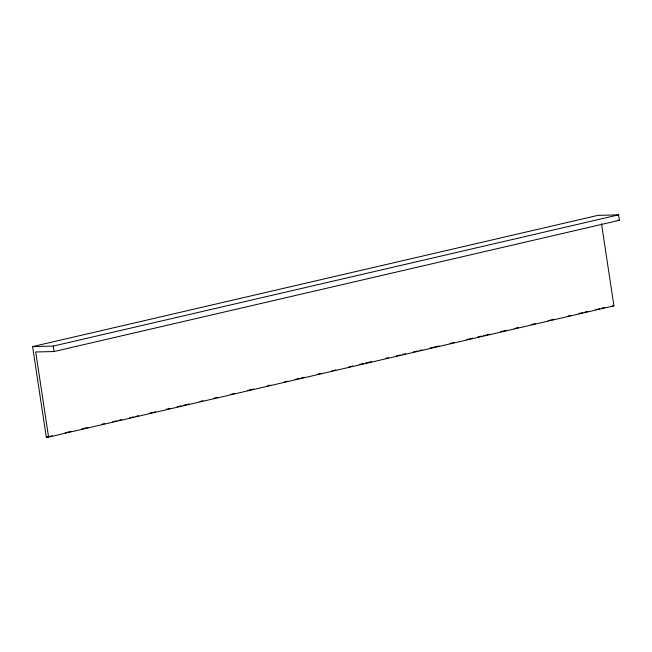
<?xml version="1.0" encoding="UTF-8"?>
<svg xmlns="http://www.w3.org/2000/svg" width="652" height="652" viewBox="0 0 652 652"><rect width="100%" height="100%" fill="white"/><g stroke="black" fill="none" stroke-linecap="round" stroke-linejoin="round"><path stroke-width="0.98" d="M48.59 437.093L46.292 437.142L32.6 346.595L597.933 215.364L618.577 214.858L619.4 220.286L54.067 351.526L35.713 351.974L48.59 437.093L613.923 305.853L601.503 223.742M32.6 346.595L53.244 346.09L618.577 214.858M46.292 437.142L52.241 435.764M65.135 432.773L71.092 431.388M81.997 428.853L87.947 427.476M101.834 424.248L104.809 423.564M112.747 421.722L116.716 420.801M118.697 420.336L121.671 419.643M129.609 417.802L133.57 416.881M135.559 416.424L138.534 415.731M149.447 413.197L155.396 411.82M166.301 409.285L170.27 408.364M177.214 406.75L181.183 405.829M183.163 405.373L189.113 403.987M200.025 401.461L203 400.768M213.913 398.233L217.874 397.312M230.767 394.321L234.736 393.4M247.63 390.409L253.579 389.024M267.467 385.805L270.441 385.112M284.329 381.885L287.304 381.2M295.242 379.358L299.203 378.437M301.191 377.973L304.166 377.28M318.054 374.061L321.028 373.368M331.933 370.833L335.902 369.912M348.796 366.921L352.765 366M359.708 364.387L363.677 363.466M365.658 363.009L371.607 361.624M385.495 358.404L388.47 357.712M396.408 355.87L400.369 354.949M402.357 354.492L405.332 353.8M413.262 351.958L417.231 351.037M419.212 350.58L422.194 349.888M430.124 348.046L439.049 345.976M449.962 343.441L453.931 342.52M466.824 339.529L472.773 338.143M477.729 336.994L481.698 336.073M483.686 335.609L489.636 334.231M500.54 331.697L506.498 330.32M514.428 328.478L518.397 327.557M531.29 324.557L535.259 323.637M548.153 320.645L554.102 319.268M567.99 316.041L570.965 315.348M578.894 313.506L582.864 312.585M584.852 312.129L587.827 311.436M595.757 309.594L599.726 308.673M601.706 308.217L604.681 307.524M617.468 220.335L619.4 220.286M612.391 305.894L613.923 305.853M53.244 346.09L54.067 351.526"/></g></svg>
